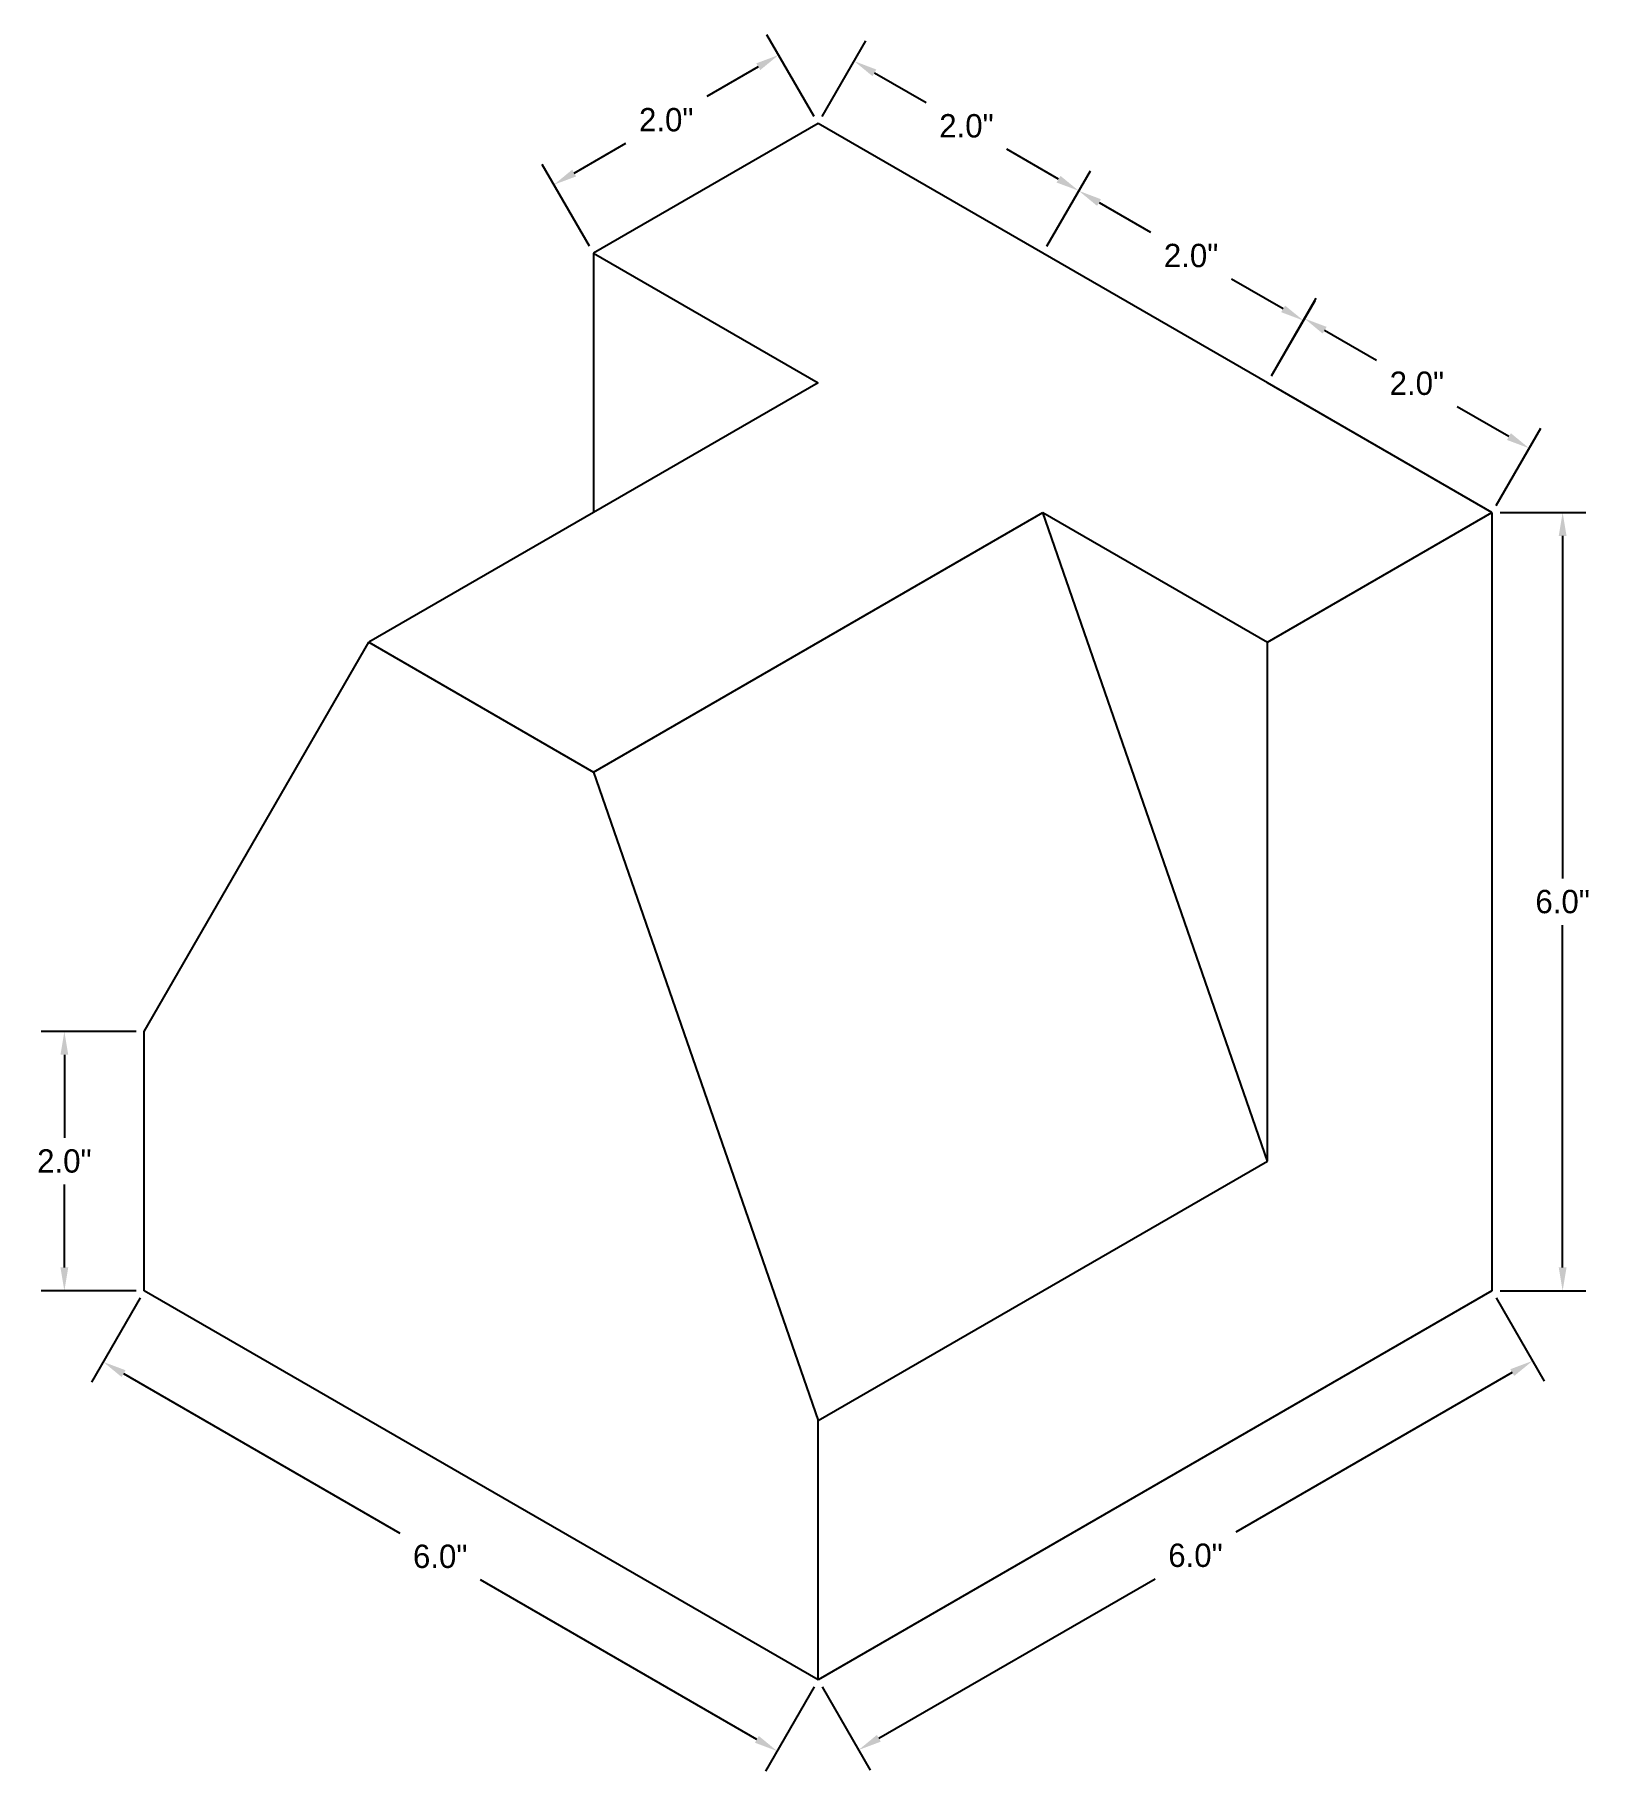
# Model space of a CAD drawing. Header units: inches. Extents: x 51.7 to 63.7, y 14.5 to 27.9.
import ezdxf

# ---------------------------------------------------------------- set-up
doc = ezdxf.new("R2010")
doc.units = ezdxf.units.IN
doc.header["$MEASUREMENT"] = 0
doc.dimstyles.get("Standard").update_dxf_attribs({"dimtxt": 0.18, "dimasz": 0.18, "dimexe": 0.18, "dimexo": 0.0625, "dimgap": 0.09, "dimtad": 0, "dimtih": 1, "dimtoh": 1, "dimdec": 1, "dimzin": 0, "dimdsep": 46, "dimlunit": 3, "dimtxsty": 'Standard', "dimcen": 0.09, "dimclre": 1, "dimclrt": 2, "dimadec": 0, "dimazin": 0, "dimtfac": 1, "dimtdec": 1, "dimtofl": 0, "dimtmove": 0, "dimatfit": 3, "dimfxl": 1, "dimtolj": 1, "dimtzin": 0, "dimarcsym": 0})

# ---------------------------------------------------------------- blocks, each defined once
blk = doc.blocks.new('*D2')
at = {"color": 1, "lineweight": -2}
for p, q in [((61.275, 25.258), (61.62, 25.856)), ((63.007, 24.258), (63.352, 24.856))]:
    blk.add_line(p, q, dxfattribs=at)
at = {"color": 0, "lineweight": -2}
for p, q in [((61.685, 25.61), (62.084, 25.38)), ((63.106, 24.79), (62.707, 25.02))]:
    blk.add_line(p, q, dxfattribs=at)
at = {"color": 0}
for points in [[(61.7, 25.636), (61.67, 25.584), (61.53, 25.7)], [(63.121, 24.816), (63.091, 24.764), (63.262, 24.7)]]:
    blk.add_solid(points, dxfattribs=at)
at = {"layer": 'Defpoints', "color": 0}
for p in [(61.53, 25.7), (61.243, 25.204), (62.975, 24.204)]:
    blk.add_point(p, dxfattribs=at)
at = {"color": 2, "insert": (62.396, 25.2), "char_height": 0.18, "attachment_point": 5}
blk.add_mtext('\\A1;2.0"', dxfattribs=at)
blk = doc.blocks.new('*D4')
at = {"color": 1, "lineweight": -2}
for p, q in [((59.543, 26.258), (59.879, 26.84)), ((61.275, 25.258), (61.611, 25.84))]:
    blk.add_line(p, q, dxfattribs=at)
at = {"color": 0, "lineweight": -2}
for p, q in [((59.945, 26.595), (60.343, 26.365)), ((61.365, 25.775), (60.967, 26.005))]:
    blk.add_line(p, q, dxfattribs=at)
at = {"color": 0}
for points in [[(59.96, 26.62), (59.93, 26.569), (59.789, 26.685)], [(61.38, 25.8), (61.35, 25.749), (61.521, 25.685)]]:
    blk.add_solid(points, dxfattribs=at)
at = {"layer": 'Defpoints', "color": 0}
for p in [(59.789, 26.685), (59.511, 26.204), (61.243, 25.204)]:
    blk.add_point(p, dxfattribs=at)
at = {"color": 2, "insert": (60.655, 26.185), "char_height": 0.18, "attachment_point": 5}
blk.add_mtext('\\A1;2.0"', dxfattribs=at)
blk = doc.blocks.new('*D5')
at = {"color": 1, "lineweight": -2}
for p, q in [((57.811, 27.258), (58.147, 27.84)), ((59.543, 26.258), (59.879, 26.84))]:
    blk.add_line(p, q, dxfattribs=at)
at = {"color": 0, "lineweight": -2}
for p, q in [((58.213, 27.595), (58.611, 27.365)), ((59.633, 26.775), (59.234, 27.005))]:
    blk.add_line(p, q, dxfattribs=at)
at = {"color": 0}
for points in [[(58.228, 27.62), (58.198, 27.569), (58.057, 27.685)], [(59.648, 26.8), (59.618, 26.749), (59.789, 26.685)]]:
    blk.add_solid(points, dxfattribs=at)
at = {"layer": 'Defpoints', "color": 0}
for p in [(58.057, 27.685), (57.779, 27.204), (59.511, 26.204)]:
    blk.add_point(p, dxfattribs=at)
at = {"color": 2, "insert": (58.923, 27.185), "char_height": 0.18, "attachment_point": 5}
blk.add_mtext('\\A1;2.0"', dxfattribs=at)
blk = doc.blocks.new('*D6')
at = {"color": 1, "lineweight": -2}
for p, q in [((63.038, 24.204), (63.7, 24.204)), ((63.038, 18.204), (63.7, 18.204))]:
    blk.add_line(p, q, dxfattribs=at)
at = {"color": 0, "lineweight": -2}
for p, q in [((63.52, 24.024), (63.52, 21.384)), ((63.52, 18.384), (63.52, 21.024))]:
    blk.add_line(p, q, dxfattribs=at)
at = {"color": 0}
for points in [[(63.49, 24.024), (63.55, 24.024), (63.52, 24.204)], [(63.49, 18.384), (63.55, 18.384), (63.52, 18.204)]]:
    blk.add_solid(points, dxfattribs=at)
at = {"layer": 'Defpoints', "color": 0}
for p in [(62.975, 24.204), (63.52, 24.204), (62.975, 18.204)]:
    blk.add_point(p, dxfattribs=at)
at = {"color": 2, "insert": (63.52, 21.204), "char_height": 0.18, "attachment_point": 5}
blk.add_mtext('\\A1;6.0"', dxfattribs=at)
blk = doc.blocks.new('*D7')
at = {"color": 1, "lineweight": -2}
for p, q in [((63.007, 18.15), (63.378, 17.508)), ((57.811, 15.15), (58.181, 14.508))]:
    blk.add_line(p, q, dxfattribs=at)
at = {"color": 0, "lineweight": -2}
for p, q in [((63.132, 17.574), (61.001, 16.344)), ((58.247, 14.754), (60.378, 15.984))]:
    blk.add_line(p, q, dxfattribs=at)
at = {"color": 0}
for points in [[(63.117, 17.6), (63.147, 17.548), (63.288, 17.664)], [(58.232, 14.78), (58.262, 14.728), (58.091, 14.664)]]:
    blk.add_solid(points, dxfattribs=at)
at = {"layer": 'Defpoints', "color": 0}
for p in [(62.975, 18.204), (57.779, 15.204), (58.091, 14.664)]:
    blk.add_point(p, dxfattribs=at)
at = {"color": 2, "insert": (60.689, 16.164), "char_height": 0.18, "attachment_point": 5}
blk.add_mtext('\\A1;6.0"', dxfattribs=at)
blk = doc.blocks.new('*D8')
at = {"color": 1, "lineweight": -2}
for p, q in [((52.552, 18.15), (52.177, 17.5)), ((57.748, 15.15), (57.373, 14.5))]:
    blk.add_line(p, q, dxfattribs=at)
at = {"color": 0, "lineweight": -2}
for p, q in [((52.423, 17.566), (54.553, 16.336)), ((57.307, 14.746), (55.176, 15.976))]:
    blk.add_line(p, q, dxfattribs=at)
at = {"color": 0}
for points in [[(52.438, 17.592), (52.408, 17.54), (52.267, 17.656)], [(57.322, 14.772), (57.292, 14.72), (57.463, 14.656)]]:
    blk.add_solid(points, dxfattribs=at)
at = {"layer": 'Defpoints', "color": 0}
for p in [(52.583, 18.204), (57.779, 15.204), (57.463, 14.656)]:
    blk.add_point(p, dxfattribs=at)
at = {"color": 2, "insert": (54.865, 16.156), "char_height": 0.18, "attachment_point": 5}
blk.add_mtext('\\A1;6.0"', dxfattribs=at)
blk = doc.blocks.new('*D9')
at = {"color": 1, "lineweight": -2}
for p, q in [((52.521, 20.204), (51.787, 20.204)), ((52.521, 18.204), (51.787, 18.204))]:
    blk.add_line(p, q, dxfattribs=at)
at = {"color": 0, "lineweight": -2}
for p, q in [((51.967, 20.024), (51.967, 19.384)), ((51.967, 18.384), (51.967, 19.024))]:
    blk.add_line(p, q, dxfattribs=at)
at = {"color": 0}
for points in [[(51.937, 20.024), (51.997, 20.024), (51.967, 20.204)], [(51.937, 18.384), (51.997, 18.384), (51.967, 18.204)]]:
    blk.add_solid(points, dxfattribs=at)
at = {"layer": 'Defpoints', "color": 0}
for p in [(52.583, 20.204), (51.967, 18.204), (52.583, 18.204)]:
    blk.add_point(p, dxfattribs=at)
at = {"color": 2, "insert": (51.967, 19.204), "char_height": 0.18, "attachment_point": 5}
blk.add_mtext('\\A1;2.0"', dxfattribs=at)
blk = doc.blocks.new('*D10')
at = {"color": 1, "lineweight": -2}
for p, q in [((57.748, 27.258), (57.384, 27.888)), ((56.016, 26.258), (55.652, 26.888))]:
    blk.add_line(p, q, dxfattribs=at)
at = {"color": 0, "lineweight": -2}
for p, q in [((57.318, 27.642), (56.92, 27.412)), ((55.898, 26.822), (56.297, 27.052))]:
    blk.add_line(p, q, dxfattribs=at)
at = {"color": 0}
for points in [[(57.303, 27.668), (57.333, 27.616), (57.474, 27.732)], [(55.883, 26.848), (55.913, 26.796), (55.742, 26.732)]]:
    blk.add_solid(points, dxfattribs=at)
at = {"layer": 'Defpoints', "color": 0}
for p in [(57.779, 27.204), (55.742, 26.732), (56.047, 26.204)]:
    blk.add_point(p, dxfattribs=at)
at = {"color": 2, "insert": (56.608, 27.232), "char_height": 0.18, "attachment_point": 5}
blk.add_mtext('\\A1;2.0"', dxfattribs=at)

msp = doc.modelspace()

# ---------------------------------------------------------------- linework, layer by layer
for p, q in [((57.779, 27.204), (56.047, 26.204)), ((59.511, 26.204), (57.779, 27.204)), ((56.047, 26.204), (57.779, 25.204)), ((56.047, 26.204), (56.047, 24.204)), ((61.243, 25.204), (59.511, 26.204)), ((57.779, 25.204), (54.315, 23.204)), ((62.975, 24.204), (61.243, 25.204)), ((56.047, 22.204), (59.511, 24.204)), ((59.511, 24.204), (61.243, 23.204)), ((61.243, 19.204), (59.511, 24.204)), ((61.243, 23.204), (62.975, 24.204)), ((62.975, 24.204), (62.975, 18.204)), ((52.583, 20.204), (54.315, 23.204)), ((54.315, 23.204), (56.047, 22.204)), ((61.243, 19.204), (61.243, 23.204)), ((56.047, 22.204), (57.779, 17.204)), ((52.583, 18.204), (52.583, 20.204)), ((57.779, 17.204), (61.243, 19.204)), ((57.779, 15.204), (52.583, 18.204)), ((62.975, 18.204), (57.779, 15.204)), ((57.779, 15.204), (57.779, 17.204))]:
    msp.add_line(p, q)

# ---------------------------------------------------------------- dimensions: what is measured, and where the dimension line sits
for p1, p2, distance, picture, middle in [((57.779, 27.204), (56.047, 26.204), -0.61, '*D10', (56.608, 27.232)), ((59.511, 26.204), (57.779, 27.204), -0.555, '*D5', (58.923, 27.185)), ((61.243, 25.204), (59.511, 26.204), -0.555, '*D4', (60.655, 26.185)), ((62.975, 24.204), (61.243, 25.204), -0.572, '*D2', (62.396, 25.2)), ((52.583, 18.204), (57.779, 15.204), -0.633, '*D8', (54.865, 16.156)), ((62.975, 18.204), (57.779, 15.204), 0.624, '*D7', (60.689, 16.164))]:
    dim = msp.add_aligned_dim(p1=p1, p2=p2, distance=distance, dimstyle='Standard')
    dim.commit()
    dim.dimension.update_dxf_attribs({"geometry": picture, "text_midpoint": middle})
for base, p1, p2, picture, middle in [((63.52, 24.204), (62.975, 18.204), (62.975, 24.204), '*D6', (63.52, 21.204)), ((51.967, 18.204), (52.583, 20.204), (52.583, 18.204), '*D9', (51.967, 19.204))]:
    dim = msp.add_linear_dim(base=base, p1=p1, p2=p2, angle=90, dimstyle='Standard')
    dim.commit()
    dim.dimension.update_dxf_attribs({"geometry": picture, "text_midpoint": middle})

doc.saveas('drawing.dxf')
